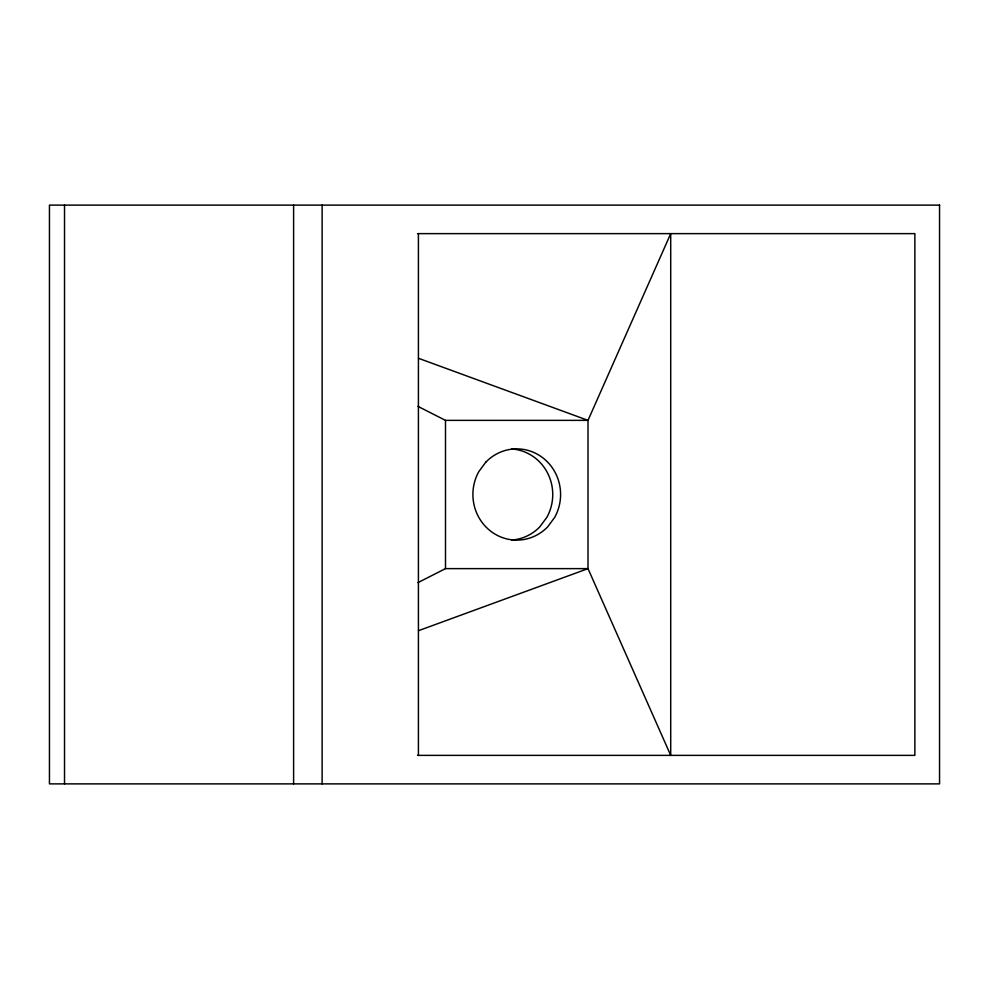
<?xml version="1.0" encoding="UTF-8"?>
<svg xmlns="http://www.w3.org/2000/svg" width="989" height="989" viewBox="0 0 989 989"><rect width="100%" height="100%" fill="white"/><g stroke="black" fill="none" stroke-linecap="round" stroke-linejoin="round"><path stroke-width="1.48" d="M417.964 582.62L445.495 568.626L588.01 568.626L670.715 755.373L670.715 233.627L588.01 420.362L588.01 568.626L418.471 630.698M417.568 233.627L914.862 233.627L914.862 755.373L417.568 755.373M417.964 406.38L445.495 420.374L588.01 420.362L418.471 358.29M445.495 420.374L445.495 568.626M418.421 233.627L418.421 755.373M322.13 205.119L322.13 783.881M293.609 205.119L293.609 783.881M64.52 205.119L64.52 783.881M511.746 448.981A45.618 43.85 90 0 1 546.868 517.309L539.895 526.754A45.618 43.85 90 0 1 511.746 540.019M485.735 462.246L478.775 471.691A45.618 43.85 90 0 0 490.05 530.685A45.618 43.85 90 0 0 547.758 526.754L554.718 517.309A45.618 43.85 90 0 0 543.443 458.303A45.618 43.85 90 0 0 485.735 462.246M939.55 205.119L49.45 205.119L49.45 783.881L939.55 783.881L939.55 205.119"/></g></svg>
